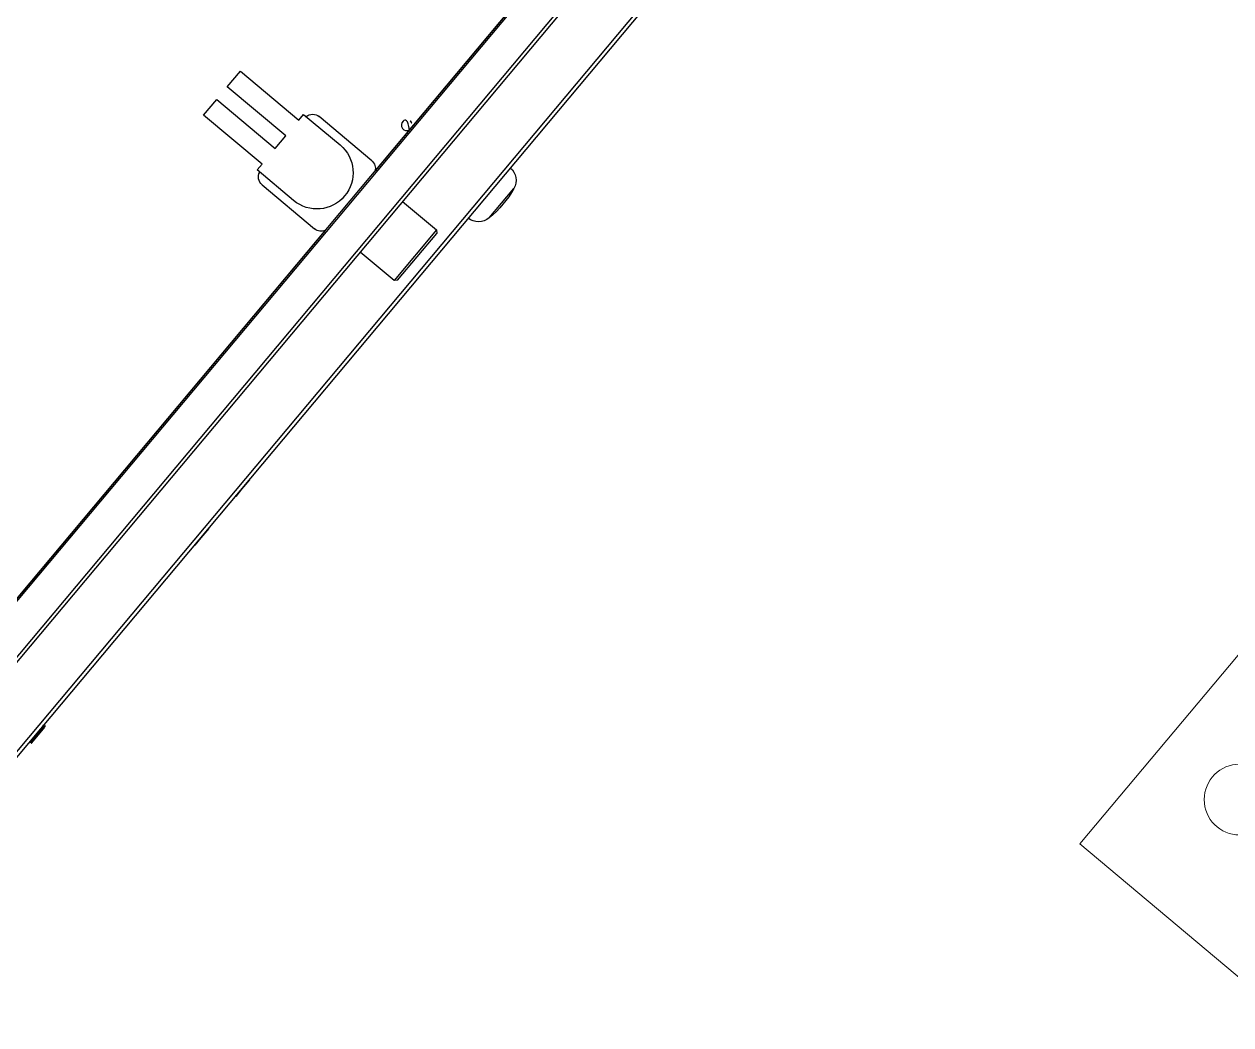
# Model space of a CAD drawing. Header units: metres. Extents: x 822482 to 822767, y 9662202 to 9662512.
# Drawn here: x 822652.3893 to 822652.8717, y 9662449.6023 to 9662450.0022 of the extents above; entities that cross this region are included whole.
import ezdxf

# ---------------------------------------------------------------- set-up
doc = ezdxf.new("R2010")
doc.units = ezdxf.units.M
doc.layers.add('ARQ_NE_EQUIPAMENTOS', color=7, linetype='Continuous')
doc.layers.add('ARQ_NE_MOBILIÁRIOS', color=251, linetype='Continuous', lineweight=0)

# ---------------------------------------------------------------- blocks, each defined once
blk = doc.blocks.new('ESTANTE 1.10x0.50m')
at = {"transparency": 33554687}
blk.add_lwpolyline([(-1.099999999997607, 0), (0, 0), (0, 0.4999999999985789), (-1.099999999997607, 0.4999999999985789), (-1.099999999997607, 0)], dxfattribs=at)
blk.add_circle((-0.03750787329224181, 0.4454036296205572), 0.01414015853937188, dxfattribs=at)
blk = doc.blocks.new('fermentadora')
at = {"color": 8, "linetype": 'Continuous', "lineweight": 25}
for p, q in [((2278.374278559283, 2192.006268040981), (2278.389618844451, 2192.006261670363)), ((2278.513565237208, 2191.999786723101), (2278.047933664549, 2191.999980093779)), ((2278.514221659236, 2191.998364695044), (2278.049354829323, 2191.998557748133)), ((2278.104702784937, 2192.00046428379), (2278.095562886784, 2192.00046807947)), ((2278.096070863046, 2192.000975633995), (2278.104195200146, 2192.000972260065)), ((2278.19848812519, 2192.000120682734), (2278.19848804084, 2191.999917570523)), ((2278.202175908693, 2192.000119151246), (2278.19848812519, 2192.000120682734)), ((2278.202175908693, 2192.000119151246), (2278.202175824343, 2191.999916039035)), ((2278.207120242816, 2192.000117097929), (2278.202175908693, 2192.000119151246)), ((2278.207120158466, 2191.999913985718), (2278.207120242816, 2192.000117097929)), ((2278.223876712674, 2192.000110139187), (2278.223876628324, 2191.999907026976)), ((2278.22756451131, 2192.000108607693), (2278.223876712674, 2192.000110139187)), ((2278.22756442696, 2191.999905495482), (2278.22756451131, 2192.000108607693)), ((2278.232508845432, 2192.000106554376), (2278.22756451131, 2192.000108607693)), ((2278.232508761082, 2191.999903442165), (2278.232508845432, 2192.000106554376)), ((2278.331674252666, 2191.994175207955), (2278.330658285009, 2191.993160098911)), ((2278.331674252666, 2191.994175207955), (2278.356047305579, 2191.994165086147)), ((2278.357062425979, 2191.993149133617), (2278.356047305579, 2191.994165086147)), ((2278.330658285009, 2191.993160098911), (2278.330650946699, 2191.975489639237)), ((2278.357062425979, 2191.993149133617), (2278.330658285009, 2191.993160098911)), ((2278.357055087669, 2191.975478673945), (2278.357062425979, 2191.993149133617)), ((2278.713307886132, 2191.975330726836), (2278.050563940953, 2191.975605955693)), ((2278.050241348705, 2191.974387416187), (2278.713629466182, 2191.974111919813)), ((2278.050235381058, 2191.960017476973), (2278.713623498536, 2191.959741980599)), ((2278.05023510693, 2191.959357384987), (2278.713623224408, 2191.959081888613)), ((2278.328365765432, 2191.959241880977), (2278.053654601327, 2191.959355964916)), ((2278.326061348221, 2191.928167178893), (2278.32607273526, 2191.955586873351)), ((2278.518926036455, 2191.959162743799), (2278.359326773189, 2191.959229023277)), ((2278.361616768709, 2191.95557211238), (2278.36160538167, 2191.928152417922)), ((2278.329367558416, 2191.941875655461), (2278.329359650748, 2191.922834195932)), ((2278.358302650845, 2191.922822176284), (2278.358310558513, 2191.941863635812)), ((2278.329359650748, 2191.922834195932), (2278.332406280943, 2191.922832930706)), ((2278.332406280943, 2191.922832930706), (2278.332393628682, 2191.892366613619)), ((2278.340517980914, 2191.892363239682), (2278.340530633176, 2191.922829556769)), ((2278.340530633176, 2191.922829556769), (2278.347131666526, 2191.922826815447)), ((2278.347131666526, 2191.922826815447), (2278.347119014265, 2191.89236049836)), ((2278.355243366497, 2191.892357124423), (2278.355256018759, 2191.92282344151)), ((2278.355256018759, 2191.92282344151), (2278.358302650845, 2191.922822176284)), ((2278.332393628682, 2191.892366613619), (2278.340517980914, 2191.892363239682)), ((2278.347119014265, 2191.89236049836), (2278.355243366497, 2191.892357124423))]:
    blk.add_line(p, q, dxfattribs=at)
for centre, radius, start, end in [((2278.375446119767, 2191.999771091389), 0.006601035675749172, 100.1878089509723, 179.3426470415492), ((2278.381931019288, 2191.963685482396), 0.04326471113478385, 79.7646026781793, 100.187808955058), ((2278.388445888324, 2191.999765692755), 0.006601035675749172, 0.6097645908804683, 79.7646026783911), ((2278.096070647923, 2192.000467875075), 0.0005077719750577326, 89.97620583020135, 179.97620583018), ((2278.096070647923, 2192.000467875075), 0.0005077719750580212, 179.97620583018, 269.9762058302014), ((2278.104194998823, 2192.000464501139), 0.0005077719750580212, 269.9762058302014, 359.97620583018), ((2278.104194998823, 2192.000464501139), 0.0005077719750574439, 359.97620583018, 89.97620583020135), ((2278.330134909416, 2191.955585179199), 0.004062175800460706, 115.8181385829921, 179.9762058173599), ((2278.343839058043, 2191.941869643537), 0.0144715012891422, 359.9762058175848, 179.9762058157844), ((2278.357554593705, 2191.955573792164), 0.004062175800461283, 359.9762058173599, 64.13427305739899), ((2278.381497469308, 2191.957188719462), 0.002183419492747961, 111.5051102157672, 359.9762058063211), ((2278.381497469308, 2191.957188719462), 0.002183419492747855, 359.9762058063211, 68.44730140725855), ((2278.330123522381, 2191.92816549491), 0.004062175800461233, 179.9762058173599, 259.1692829390058), ((2278.35754320667, 2191.928154107875), 0.004062175800461283, 280.7831286943028, 359.9762058109458)]:
    blk.add_arc(centre, radius, start, end, dxfattribs=at)
blk = doc.blocks.new('A$C8f1b9c42')
at = {"layer": 'ARQ_NE_EQUIPAMENTOS', "lineweight": 0, "transparency": 33554687, "xscale": -1, "rotation": 90}
blk.add_blockref('fermentadora', (2561.466169543564, 2025.13864565827), dxfattribs=at)
at = {"layer": 'ARQ_NE_MOBILIÁRIOS', "transparency": 33554687}
blk.add_blockref('ESTANTE 1.10x0.50m', (369.1182062979788, -253.6957193426788), dxfattribs=at)

msp = doc.modelspace()

# ---------------------------------------------------------------- block references
at = {"ltscale": 10, "rotation": 140.0090103764572}
msp.add_blockref('A$C8f1b9c42', (822772.889044792, 9662018.469655523), dxfattribs=at)

doc.saveas('drawing.dxf')
